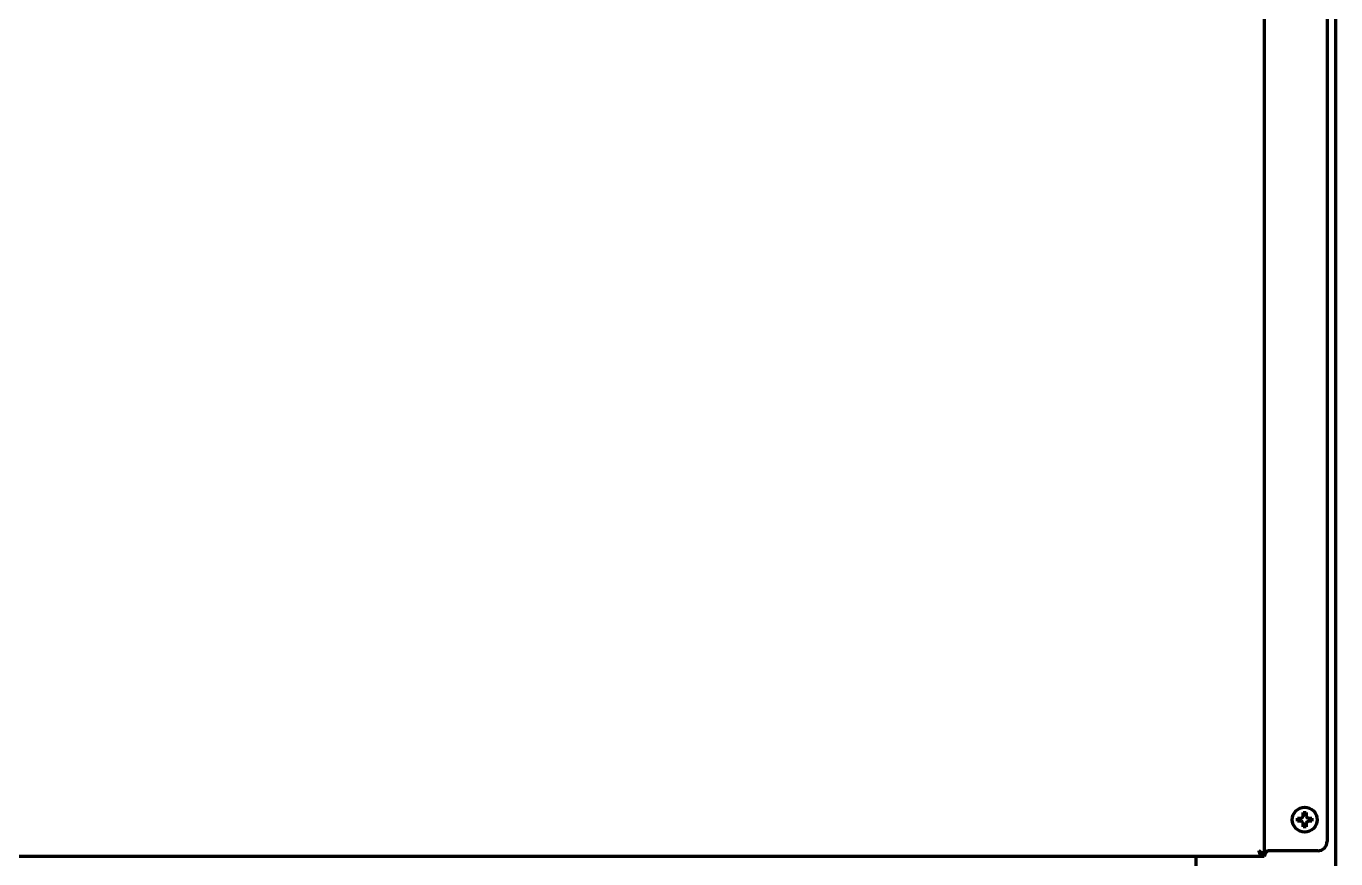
# Model space of a CAD drawing. Header units: inches. Extents: x 904 to 7172, y 213 to 5528.
# Drawn here: x 6714.3 to 7135.6, y 2058.9 to 2326.9 of the extents above; entities that cross this region are included whole.
import ezdxf

# ---------------------------------------------------------------- set-up
doc = ezdxf.new("R2010")
doc.units = ezdxf.units.IN

msp = doc.modelspace()

# ---------------------------------------------------------------- linework, layer by layer
at = {"linetype": 'Continuous', "lineweight": 70}
for p, q in [((7135.64, 2038.72), (7135.64, 3690.24)), ((7112.64, 2377.32), (7112.64, 2059.72)), ((7132.84, 2373.22), (7132.84, 2064.52)), ((7123.34, 2071.52), (7123.34, 2072.02)), ((7123.34, 2071.02), (7123.34, 2071.52)), ((7127.94, 2072.02), (7127.94, 2071.52)), ((7127.94, 2071.52), (7127.94, 2071.02)), ((7129.84, 2061.52), (7113.64, 2061.52)), ((7111.74, 2059.72), (6267.54, 2059.72)), ((7090.64, 2059.72), (7090.64, 2042.72)), ((7111.74, 2059.72), (7111.74, 2060.22)), ((7112.64, 2059.72), (7111.84, 2059.72))]:
    msp.add_line(p, q, dxfattribs=at)
msp.add_circle((7125.64, 2071.52), 4, dxfattribs=at)
msp.add_arc((7129.84, 2064.52), 3, 270, 0, dxfattribs=at)
for points in [[(7125.14, 2072.52), (7125.14, 2072.58), (7125.14, 2072.68), (7125.14, 2072.85), (7125.14, 2073), (7125.14, 2073.16), (7125.14, 2073.31), (7125.14, 2073.47), (7125.14, 2073.63), (7125.14, 2073.76), (7125.14, 2073.82)], [(7125.14, 2073.82), (7125.31, 2073.82), (7125.64, 2073.82), (7125.97, 2073.82), (7126.14, 2073.82)], [(7124.64, 2071.02), (7124.58, 2071.02), (7124.48, 2071.02), (7124.31, 2071.02), (7124.16, 2071.02), (7124, 2071.02), (7123.85, 2071.02), (7123.69, 2071.02), (7123.53, 2071.02), (7123.4, 2071.02), (7123.34, 2071.02)], [(7124.64, 2072.02), (7124.66, 2072.05), (7124.71, 2072.09), (7124.78, 2072.16), (7124.85, 2072.24), (7124.92, 2072.31), (7125, 2072.38), (7125.07, 2072.45), (7125.11, 2072.5), (7125.14, 2072.52)], [(7125.14, 2070.52), (7125.11, 2070.55), (7125.06, 2070.6), (7124.99, 2070.67), (7124.92, 2070.74), (7124.85, 2070.81), (7124.78, 2070.88), (7124.71, 2070.95), (7124.66, 2071), (7124.64, 2071.02)], [(7126.14, 2069.22), (7125.97, 2069.22), (7125.64, 2069.22), (7125.31, 2069.22), (7125.14, 2069.22)], [(7126.14, 2072.52), (7126.16, 2072.5), (7126.22, 2072.44), (7126.29, 2072.37), (7126.36, 2072.3), (7126.43, 2072.23), (7126.5, 2072.16), (7126.57, 2072.09), (7126.62, 2072.04), (7126.64, 2072.02)], [(7126.64, 2071.02), (7126.61, 2071), (7126.57, 2070.95), (7126.5, 2070.88), (7126.42, 2070.81), (7126.35, 2070.74), (7126.28, 2070.66), (7126.21, 2070.59), (7126.16, 2070.55), (7126.14, 2070.52)], [(7126.14, 2070.52), (7126.14, 2070.47), (7126.14, 2070.36), (7126.14, 2070.2), (7126.14, 2070.04), (7126.14, 2069.88), (7126.14, 2069.73), (7126.14, 2069.58), (7126.14, 2069.41), (7126.14, 2069.29), (7126.14, 2069.22)], [(7126.64, 2072.02), (7126.69, 2072.02), (7126.8, 2072.02), (7126.96, 2072.02), (7127.12, 2072.02), (7127.28, 2072.02), (7127.43, 2072.02), (7127.59, 2072.02), (7127.75, 2072.02), (7127.87, 2072.02), (7127.94, 2072.02)], [(7110.84, 2061.52), (7110.91, 2061.29), (7111.06, 2060.81), (7111.29, 2060.22), (7111.51, 2059.82), (7111.66, 2059.72), (7111.74, 2059.72)], [(7112.64, 2059.72), (7112.64, 2059.92), (7112.47, 2060.32), (7111.78, 2060.92), (7111.15, 2061.32), (7110.84, 2061.52)], [(7113.64, 2061.52), (7113.46, 2061.32), (7113.12, 2060.92), (7112.73, 2060.32), (7112.64, 2059.92), (7112.64, 2059.72)]]:
    msp.add_open_spline(points, degree=3, dxfattribs=at)
for points, knots in [([(7126.14, 2073.82), (7126.14, 2073.62), (7126.14, 2073.41), (7126.14, 2073.08), (7126.14, 2072.97), (7126.14, 2072.75), (7126.14, 2072.64), (7126.14, 2072.52)], [0, 0, 0, 0, 0.5, 0.5, 0.75, 0.75, 1, 1, 1, 1]), ([(7123.34, 2072.02), (7123.54, 2072.02), (7123.75, 2072.02), (7124.08, 2072.02), (7124.19, 2072.02), (7124.41, 2072.02), (7124.52, 2072.02), (7124.64, 2072.02)], [0, 0, 0, 0, 0.5, 0.5, 0.75, 0.75, 1, 1, 1, 1]), ([(7125.14, 2069.22), (7125.14, 2069.42), (7125.14, 2069.63), (7125.14, 2069.96), (7125.14, 2070.07), (7125.14, 2070.29), (7125.14, 2070.41), (7125.14, 2070.52)], [0, 0, 0, 0, 0.5, 0.5, 0.75, 0.75, 1, 1, 1, 1]), ([(7127.94, 2071.02), (7127.74, 2071.02), (7127.53, 2071.02), (7127.2, 2071.02), (7127.09, 2071.02), (7126.87, 2071.02), (7126.75, 2071.02), (7126.64, 2071.02)], [0, 0, 0, 0, 0.5, 0.5, 0.75, 0.75, 1, 1, 1, 1]), ([(7110.84, 2061.52), (7110.88, 2061.46), (7110.91, 2061.39), (7110.99, 2061.26), (7111.03, 2061.2), (7111.1, 2061.08), (7111.14, 2061.02), (7111.21, 2060.91), (7111.25, 2060.86), (7111.33, 2060.77), (7111.36, 2060.73), (7111.44, 2060.65), (7111.48, 2060.62), (7111.55, 2060.57), (7111.59, 2060.55), (7111.66, 2060.53), (7111.7, 2060.52), (7111.74, 2060.52)], [0, 0, 0, 0, 0.125, 0.125, 0.25, 0.25, 0.375, 0.375, 0.5, 0.5, 0.625, 0.625, 0.75, 0.75, 0.875, 0.875, 1, 1, 1, 1]), ([(7111.84, 2059.72), (7111.84, 2059.8), (7111.83, 2059.87), (7111.81, 2060.02), (7111.79, 2060.1), (7111.74, 2060.25), (7111.71, 2060.32), (7111.63, 2060.47), (7111.59, 2060.55), (7111.5, 2060.7), (7111.45, 2060.77), (7111.34, 2060.92), (7111.28, 2061), (7111.16, 2061.15), (7111.1, 2061.22), (7110.97, 2061.37), (7110.9, 2061.45), (7110.84, 2061.52)], [0, 0, 0, 0, 0.125, 0.125, 0.25, 0.25, 0.375, 0.375, 0.5, 0.5, 0.625, 0.625, 0.75, 0.75, 0.875, 0.875, 1, 1, 1, 1])]:
    msp.add_open_spline(points, degree=3, knots=knots, dxfattribs=at)

doc.saveas('drawing.dxf')
